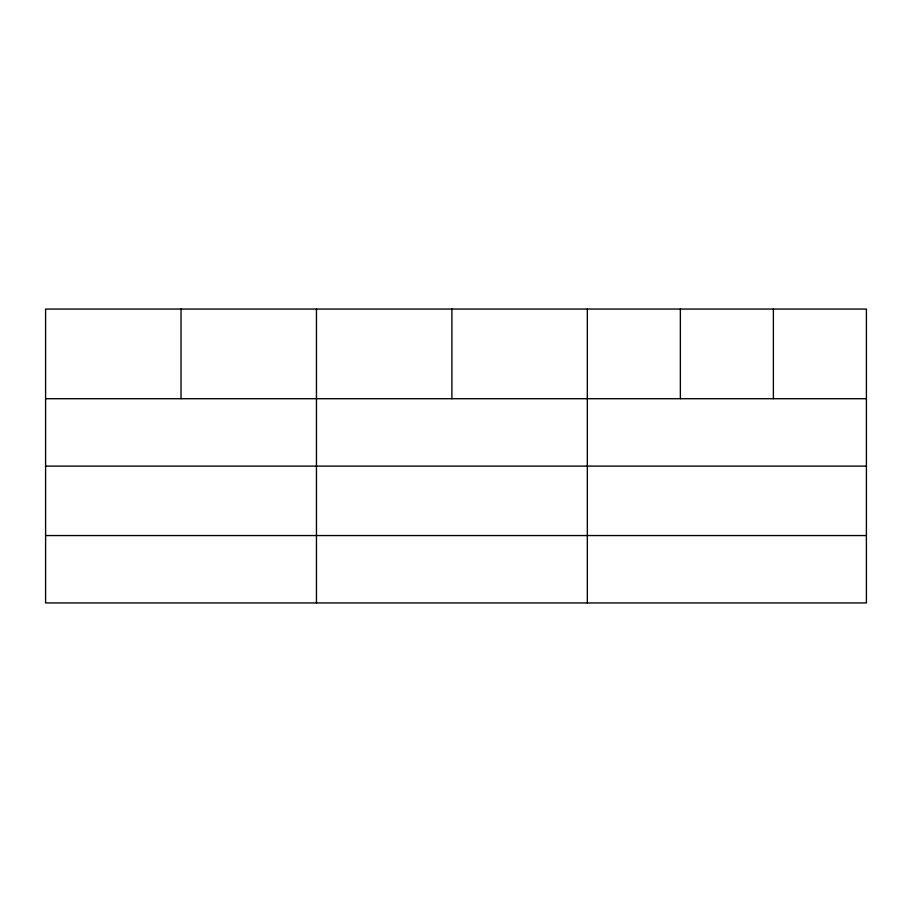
<?xml version="1.0" encoding="UTF-8"?>
<svg xmlns="http://www.w3.org/2000/svg" width="912" height="912" viewBox="0 0 912 912"><rect width="100%" height="100%" fill="white"/><g stroke="black" fill="none" stroke-linecap="round" stroke-linejoin="round"><path stroke-width="1.37" d="M866.4 466.112L866.4 309.054L45.6 309.054L45.6 602.946L866.4 602.946L866.4 466.112L45.6 466.112M45.6 398.715L866.4 398.715M45.6 535.549L866.4 535.549M773.376 309.054L773.376 398.715M680.352 309.054L680.352 398.715M587.328 309.054L587.328 602.946M451.896 309.054L451.896 398.715M316.464 309.054L316.464 602.946M181.032 309.054L181.032 398.715"/></g></svg>
